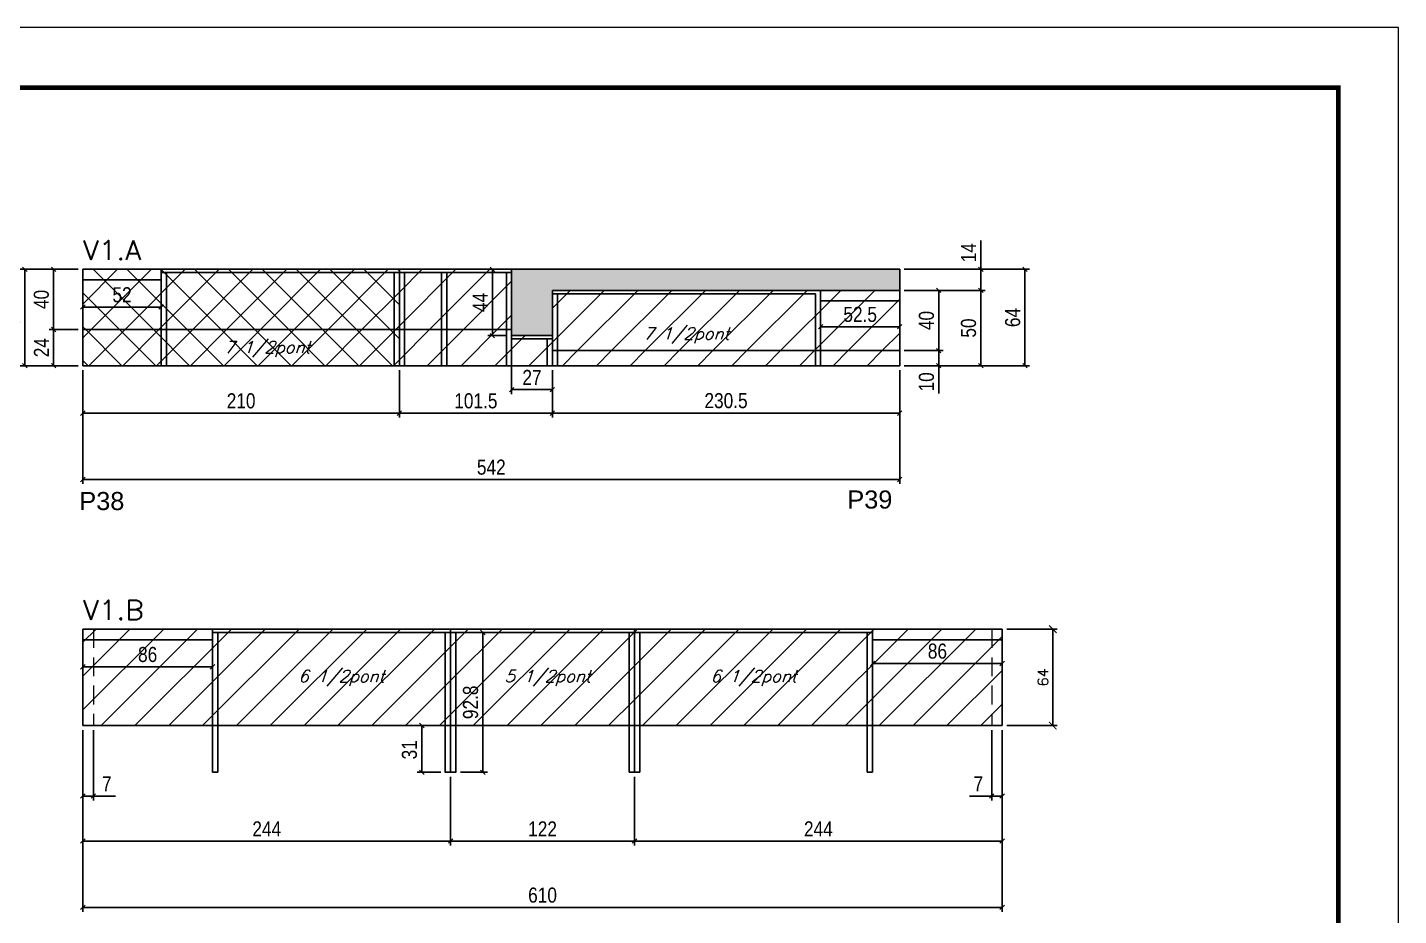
# Model space of a CAD drawing. Extents: x -10448 to -1189, y -11772 to 17235.
# Drawn here: x -8275 to -7365, y 15106 to 15696 of the extents above; entities that cross this region are included whole.
import ezdxf

# ---------------------------------------------------------------- set-up
doc = ezdxf.new("R2010")
doc.units = 0
doc.linetypes.add('DASHED', pattern=[0.75, 0.5, -0.25])
doc.linetypes.add('HIDDEN', pattern=[0.375, 0.25, -0.125])
for name, color, linetype in [('5', 5, 'Continuous'), ('COTA', 241, 'Continuous'), ('Painéis', 200, 'Continuous'), ('Reaproveitamento', 251, 'Continuous'), ('SARR_2.2x7', 40, 'Continuous'), ('SARR_3.5x7', 81, 'Continuous'), ('texto', 7, 'Continuous')]:
    doc.layers.add(name, color=color, linetype=linetype)
for name, color, linetype, lineweight in [('Folhas', 255, 'Continuous', 9), ('Hachura', 251, 'Continuous', 9), ('Sarr 2.2x7', 40, 'Continuous', 9), ('SARRAFO DE PRESSAO', 251, 'DASHED', 9), ('Texto Seção', 7, 'Continuous', 15)]:
    doc.layers.add(name, color=color, linetype=linetype, lineweight=lineweight)
doc.styles.add('COTA TECNICA', font='techl___.ttf', dxfattribs={"height": 10})
doc.styles.add('REGUA-120', font='ROMANS.shx', dxfattribs={"height": 15})
doc.styles.add('Romans', font='romans.shx')
doc.styles.get("Standard").update_dxf_attribs({"font": 'arial.ttf'})
doc.dimstyles.new('Cota Paínel', dxfattribs={"dimtxt": 7, "dimasz": 5, "dimexe": 3, "dimexo": 3, "dimgap": 3, "dimtad": 1, "dimdec": 1, "dimzin": 12, "dimdsep": 46, "dimtxsty": 'Romans', "dimblk": 'ARCHTICK', "dimcen": 0, "dimclrd": 4, "dimclre": 4, "dimclrt": 1, "dimadec": 1, "dimazin": 3, "dimtfac": 1, "dimtdec": 1, "dimtmove": 0, "dimatfit": 3, "dimldrblk": 'OBLIQUE', "dimfxl": 1, "dimtolj": 1, "dimtzin": 12, "dimarcsym": 0})
doc.dimstyles.new('PAINEL', dxfattribs={"dimtxt": 10, "dimasz": 3, "dimexe": 3, "dimexo": 3, "dimgap": 3, "dimtad": 1, "dimdec": 1, "dimzin": 12, "dimdsep": 46, "dimtxsty": 'COTA TECNICA', "dimblk1": 'OBLIQUE', "dimblk2": 'OBLIQUE', "dimsah": 1, "dimcen": 0.9, "dimclrd": 4, "dimclre": 4, "dimclrt": 240, "dimadec": 1, "dimazin": 3, "dimtfac": 1, "dimtdec": 1, "dimtmove": 0, "dimatfit": 3, "dimfxl": 1, "dimtolj": 1, "dimtzin": 12, "dimarcsym": 0})
pattern_1 = [(45, (-139469.283, -18395.978), (-11.2253202, 11.2253202), []), (135, (-139469.283, -18395.978), (-11.2253202, -11.2253202), [])]
pattern_2 = [(45, (-139469.283, -18395.978), (-11.2253202, 11.2253202), [])]

# ---------------------------------------------------------------- blocks, each defined once
blk = doc.blocks.new('9999999999')
at = {"layer": 'Folhas'}
blk.add_lwpolyline([(98138.98, 34190.21), (99623.98, 34190.21), (99623.98, 35240.21), (98138.98, 35240.21)], close=True, dxfattribs=at)
at = {"layer": 'Folhas', "color": 30, "const_width": 3}
blk.add_lwpolyline([(98213.98, 34230.21), (99583.98, 34230.21), (99583.98, 35200.21), (98213.98, 35200.21)], close=True, dxfattribs=at)
blk = doc.blocks.new('_Oblique')
at = {"color": 0, "linetype": 'ByBlock', "lineweight": -2}
blk.add_line((-0.5, -0.5), (0.5, 0.5), dxfattribs=at)
blk = doc.blocks.new('*D2149')
at = {"layer": 'COTA', "color": 4, "linetype": 'ByBlock', "lineweight": -2, "transparency": 16777216}
for p, q in [((-8237.76, 15468.09), (-8237.76, 15436.63)), ((-8027.76, 15468.09), (-8027.76, 15436.63)), ((-8237.76, 15439.63), (-8027.76, 15439.63))]:
    blk.add_line(p, q, dxfattribs=at)
at = {"layer": 'Defpoints', "color": 0, "linetype": 'ByBlock', "transparency": 16777216}
for p in [(-8237.76, 15471.09), (-8027.76, 15471.09), (-8027.76, 15439.63)]:
    blk.add_point(p, dxfattribs=at)
at = {"layer": 'COTA', "color": 4, "linetype": 'ByBlock', "lineweight": -2, "transparency": 16777216, "xscale": 3, "yscale": 3, "zscale": 3, "rotation": 180}
blk.add_blockref('_Oblique', (-8237.76, 15439.63), dxfattribs=at)
at = {"layer": 'COTA', "color": 4, "linetype": 'ByBlock', "lineweight": -2, "transparency": 16777216, "xscale": 3, "yscale": 3, "zscale": 3}
blk.add_blockref('_Oblique', (-8027.76, 15439.63), dxfattribs=at)
at = {"layer": 'COTA', "color": 240, "linetype": 'ByBlock', "transparency": 16777216, "insert": (-8132.76, 15447.73), "char_height": 10, "attachment_point": 5, "style": 'COTA TECNICA'}
blk.add_mtext('\\A1;210', dxfattribs=at)
blk = doc.blocks.new('*D2150')
at = {"layer": 'COTA', "color": 4, "linetype": 'ByBlock', "lineweight": -2, "transparency": 16777216}
for p, q in [((-8027.76, 15468.09), (-8027.76, 15436.63)), ((-7926.26, 15468.09), (-7926.26, 15436.63)), ((-8027.76, 15439.63), (-7926.26, 15439.63))]:
    blk.add_line(p, q, dxfattribs=at)
at = {"layer": 'Defpoints', "color": 0, "linetype": 'ByBlock', "transparency": 16777216}
for p in [(-8027.76, 15471.09), (-7926.26, 15471.09), (-7926.26, 15439.63)]:
    blk.add_point(p, dxfattribs=at)
at = {"layer": 'COTA', "color": 4, "linetype": 'ByBlock', "lineweight": -2, "transparency": 16777216, "xscale": 3, "yscale": 3, "zscale": 3, "rotation": 180}
blk.add_blockref('_Oblique', (-8027.76, 15439.63), dxfattribs=at)
at = {"layer": 'COTA', "color": 4, "linetype": 'ByBlock', "lineweight": -2, "transparency": 16777216, "xscale": 3, "yscale": 3, "zscale": 3}
blk.add_blockref('_Oblique', (-7926.26, 15439.63), dxfattribs=at)
at = {"layer": 'COTA', "color": 240, "linetype": 'ByBlock', "transparency": 16777216, "insert": (-7977.01, 15447.74), "char_height": 10, "attachment_point": 5, "style": 'COTA TECNICA'}
blk.add_mtext('\\A1;101.5', dxfattribs=at)
blk = doc.blocks.new('*D1092')
at = {"layer": 'COTA', "color": 4, "linetype": 'ByBlock', "lineweight": -2, "transparency": 16777216}
for p, q in [((-8237.76, 15468.09), (-8237.76, 15392.6)), ((-7695.76, 15468.09), (-7695.76, 15392.6)), ((-8237.76, 15395.6), (-7695.76, 15395.6))]:
    blk.add_line(p, q, dxfattribs=at)
at = {"layer": 'Defpoints', "color": 0, "linetype": 'ByBlock', "transparency": 16777216}
for p in [(-8237.76, 15471.09), (-7695.76, 15471.09), (-7695.76, 15395.6)]:
    blk.add_point(p, dxfattribs=at)
at = {"layer": 'COTA', "color": 4, "linetype": 'ByBlock', "lineweight": -2, "transparency": 16777216, "xscale": 3, "yscale": 3, "zscale": 3, "rotation": 180}
blk.add_blockref('_Oblique', (-8237.76, 15395.6), dxfattribs=at)
at = {"layer": 'COTA', "color": 4, "linetype": 'ByBlock', "lineweight": -2, "transparency": 16777216, "xscale": 3, "yscale": 3, "zscale": 3}
blk.add_blockref('_Oblique', (-7695.76, 15395.6), dxfattribs=at)
at = {"layer": 'COTA', "color": 240, "linetype": 'ByBlock', "transparency": 16777216, "insert": (-7966.76, 15403.71), "char_height": 10, "attachment_point": 5, "style": 'COTA TECNICA'}
blk.add_mtext('\\A1;542', dxfattribs=at)
blk = doc.blocks.new('*D1093')
at = {"layer": 'COTA', "color": 4, "linetype": 'ByBlock', "lineweight": -2, "transparency": 16777216}
for p, q in [((-7926.26, 15468.09), (-7926.26, 15436.63)), ((-7695.76, 15468.09), (-7695.76, 15436.63)), ((-7926.26, 15439.63), (-7695.76, 15439.63))]:
    blk.add_line(p, q, dxfattribs=at)
at = {"layer": 'Defpoints', "color": 0, "linetype": 'ByBlock', "transparency": 16777216}
for p in [(-7926.26, 15471.09), (-7695.76, 15471.09), (-7695.76, 15439.63)]:
    blk.add_point(p, dxfattribs=at)
at = {"layer": 'COTA', "color": 4, "linetype": 'ByBlock', "lineweight": -2, "transparency": 16777216, "xscale": 3, "yscale": 3, "zscale": 3, "rotation": 180}
blk.add_blockref('_Oblique', (-7926.26, 15439.63), dxfattribs=at)
at = {"layer": 'COTA', "color": 4, "linetype": 'ByBlock', "lineweight": -2, "transparency": 16777216, "xscale": 3, "yscale": 3, "zscale": 3}
blk.add_blockref('_Oblique', (-7695.76, 15439.63), dxfattribs=at)
at = {"layer": 'COTA', "color": 240, "linetype": 'ByBlock', "transparency": 16777216, "insert": (-7811.01, 15447.85), "char_height": 10, "attachment_point": 5, "style": 'COTA TECNICA'}
blk.add_mtext('\\A1;230.5', dxfattribs=at)
blk = doc.blocks.new('*D2151')
at = {"layer": 'COTA', "color": 4, "linetype": 'ByBlock', "lineweight": -2, "transparency": 16777216}
for p, q in [((-7692.76, 15521.09), (-7638.98, 15521.09)), ((-7641.98, 15521.09), (-7641.98, 15471.09)), ((-7692.76, 15471.09), (-7638.98, 15471.09))]:
    blk.add_line(p, q, dxfattribs=at)
at = {"layer": 'Defpoints', "color": 0, "linetype": 'ByBlock', "transparency": 16777216}
for p in [(-7695.76, 15521.09), (-7695.76, 15471.09), (-7641.98, 15471.09)]:
    blk.add_point(p, dxfattribs=at)
at = {"layer": 'COTA', "color": 4, "linetype": 'ByBlock', "lineweight": -2, "transparency": 16777216, "xscale": 3, "yscale": 3, "zscale": 3}
for p, rotation in [((-7641.98, 15521.09), 90), ((-7641.98, 15471.09), 270)]:
    blk.add_blockref('_Oblique', p, dxfattribs=dict(at, rotation=rotation))
at = {"layer": 'COTA', "color": 240, "linetype": 'ByBlock', "transparency": 16777216, "insert": (-7650.09, 15496.09), "char_height": 10, "attachment_point": 5, "rotation": 90, "style": 'COTA TECNICA'}
blk.add_mtext('\\A1;50', dxfattribs=at)
blk = doc.blocks.new('*D2152')
at = {"layer": 'COTA', "color": 4, "linetype": 'ByBlock', "lineweight": -2, "transparency": 16777216}
for p, q in [((-7641.98, 15535.09), (-7641.98, 15554.21)), ((-7692.76, 15535.09), (-7638.98, 15535.09)), ((-7641.98, 15521.09), (-7641.98, 15535.09)), ((-7692.76, 15521.09), (-7638.98, 15521.09))]:
    blk.add_line(p, q, dxfattribs=at)
at = {"layer": 'Defpoints', "color": 0, "linetype": 'ByBlock', "transparency": 16777216}
for p in [(-7695.76, 15535.09), (-7641.98, 15535.09), (-7695.76, 15521.09)]:
    blk.add_point(p, dxfattribs=at)
at = {"layer": 'COTA', "color": 4, "linetype": 'ByBlock', "lineweight": -2, "transparency": 16777216, "xscale": 3, "yscale": 3, "zscale": 3}
for p, rotation in [((-7641.98, 15535.09), 90), ((-7641.98, 15521.09), 270)]:
    blk.add_blockref('_Oblique', p, dxfattribs=dict(at, rotation=rotation))
at = {"layer": 'COTA', "color": 240, "linetype": 'ByBlock', "transparency": 16777216, "insert": (-7650.05, 15546.15), "char_height": 10, "attachment_point": 5, "rotation": 90, "style": 'COTA TECNICA'}
blk.add_mtext('\\A1;14', dxfattribs=at)
blk = doc.blocks.new('*D1094')
at = {"layer": 'COTA', "color": 4, "linetype": 'ByBlock', "lineweight": -2, "transparency": 16777216}
for p, q in [((-7692.76, 15535.09), (-7609.66, 15535.09)), ((-7612.66, 15535.09), (-7612.66, 15471.09)), ((-7692.76, 15471.09), (-7609.66, 15471.09))]:
    blk.add_line(p, q, dxfattribs=at)
at = {"layer": 'Defpoints', "color": 0, "linetype": 'ByBlock', "transparency": 16777216}
for p in [(-7695.76, 15535.09), (-7695.76, 15471.09), (-7612.66, 15471.09)]:
    blk.add_point(p, dxfattribs=at)
at = {"layer": 'COTA', "color": 4, "linetype": 'ByBlock', "lineweight": -2, "transparency": 16777216, "xscale": 3, "yscale": 3, "zscale": 3}
for p, rotation in [((-7612.66, 15535.09), 90), ((-7612.66, 15471.09), 270)]:
    blk.add_blockref('_Oblique', p, dxfattribs=dict(at, rotation=rotation))
at = {"layer": 'COTA', "color": 240, "linetype": 'ByBlock', "transparency": 16777216, "insert": (-7620.77, 15503.09), "char_height": 10, "attachment_point": 5, "rotation": 90, "style": 'COTA TECNICA'}
blk.add_mtext('\\A1;64', dxfattribs=at)
blk = doc.blocks.new('*D2153')
at = {"layer": 'COTA', "color": 4, "linetype": 'ByBlock', "lineweight": -2, "transparency": 16777216}
for p, q in [((-8240.76, 15535.09), (-8279.3, 15535.09)), ((-8276.3, 15471.09), (-8276.3, 15535.09)), ((-8240.76, 15471.09), (-8279.3, 15471.09))]:
    blk.add_line(p, q, dxfattribs=at)
at = {"layer": 'Defpoints', "color": 0, "linetype": 'ByBlock', "transparency": 16777216}
for p in [(-8276.3, 15535.09), (-8237.76, 15535.09), (-8237.76, 15471.09)]:
    blk.add_point(p, dxfattribs=at)
at = {"layer": 'COTA', "color": 4, "linetype": 'ByBlock', "lineweight": -2, "transparency": 16777216, "xscale": 3, "yscale": 3, "zscale": 3}
for p, rotation in [((-8276.3, 15535.09), 90), ((-8276.3, 15471.09), 270)]:
    blk.add_blockref('_Oblique', p, dxfattribs=dict(at, rotation=rotation))
at = {"layer": 'COTA', "color": 240, "linetype": 'ByBlock', "transparency": 16777216, "insert": (-8284.4, 15503.09), "char_height": 10, "attachment_point": 5, "rotation": 90, "style": 'COTA TECNICA'}
blk.add_mtext('\\A1;64', dxfattribs=at)
blk = doc.blocks.new('*D2154')
at = {"layer": 'COTA', "color": 4, "linetype": 'ByBlock', "lineweight": -2, "transparency": 16777216}
for p, q in [((-7956.26, 15535.09), (-7969.05, 15535.09)), ((-7966.05, 15535.09), (-7966.05, 15491.09)), ((-7956.26, 15491.09), (-7969.05, 15491.09))]:
    blk.add_line(p, q, dxfattribs=at)
at = {"layer": 'Defpoints', "color": 0, "linetype": 'ByBlock', "transparency": 16777216}
for p in [(-7953.26, 15535.09), (-7966.05, 15491.09), (-7953.26, 15491.09)]:
    blk.add_point(p, dxfattribs=at)
at = {"layer": 'COTA', "color": 4, "linetype": 'ByBlock', "lineweight": -2, "transparency": 16777216, "xscale": 3, "yscale": 3, "zscale": 3}
for p, rotation in [((-7966.05, 15535.09), 90), ((-7966.05, 15491.09), 270)]:
    blk.add_blockref('_Oblique', p, dxfattribs=dict(at, rotation=rotation))
at = {"layer": 'COTA', "color": 240, "linetype": 'ByBlock', "transparency": 16777216, "insert": (-7974.12, 15513.09), "char_height": 10, "attachment_point": 5, "rotation": 90, "style": 'COTA TECNICA'}
blk.add_mtext('\\A1;44', dxfattribs=at)
blk = doc.blocks.new('*D2155')
at = {"layer": 'COTA', "color": 4, "linetype": 'ByBlock', "lineweight": -2, "transparency": 16777216}
for p, q in [((-7953.26, 15488.09), (-7953.26, 15452.24)), ((-7926.26, 15468.09), (-7926.26, 15452.24)), ((-7953.26, 15455.24), (-7926.26, 15455.24))]:
    blk.add_line(p, q, dxfattribs=at)
at = {"layer": 'Defpoints', "color": 0, "linetype": 'ByBlock', "transparency": 16777216}
for p in [(-7953.26, 15491.09), (-7926.26, 15471.09), (-7926.26, 15455.24)]:
    blk.add_point(p, dxfattribs=at)
at = {"layer": 'COTA', "color": 4, "linetype": 'ByBlock', "lineweight": -2, "transparency": 16777216, "xscale": 3, "yscale": 3, "zscale": 3, "rotation": 180}
blk.add_blockref('_Oblique', (-7953.26, 15455.24), dxfattribs=at)
at = {"layer": 'COTA', "color": 4, "linetype": 'ByBlock', "lineweight": -2, "transparency": 16777216, "xscale": 3, "yscale": 3, "zscale": 3}
blk.add_blockref('_Oblique', (-7926.26, 15455.24), dxfattribs=at)
at = {"layer": 'COTA', "color": 240, "linetype": 'ByBlock', "transparency": 16777216, "insert": (-7939.76, 15463.31), "char_height": 10, "attachment_point": 5, "style": 'COTA TECNICA'}
blk.add_mtext('\\A1;27', dxfattribs=at)
blk = doc.blocks.new('*D2156')
at = {"layer": 'COTA', "color": 4, "linetype": 'ByBlock', "lineweight": -2, "transparency": 16777216}
for p, q in [((-7748.26, 15511.09), (-7748.26, 15494)), ((-7695.76, 15511.09), (-7695.76, 15494)), ((-7695.76, 15497), (-7748.26, 15497))]:
    blk.add_line(p, q, dxfattribs=at)
at = {"layer": 'Defpoints', "color": 0, "linetype": 'ByBlock', "transparency": 16777216}
for p in [(-7748.26, 15514.09), (-7695.76, 15514.09), (-7748.26, 15497)]:
    blk.add_point(p, dxfattribs=at)
at = {"layer": 'COTA', "color": 4, "linetype": 'ByBlock', "lineweight": -2, "transparency": 16777216, "xscale": 3, "yscale": 3, "zscale": 3, "rotation": 180}
blk.add_blockref('_Oblique', (-7748.26, 15497), dxfattribs=at)
at = {"layer": 'COTA', "color": 4, "linetype": 'ByBlock', "lineweight": -2, "transparency": 16777216, "xscale": 3, "yscale": 3, "zscale": 3}
blk.add_blockref('_Oblique', (-7695.76, 15497), dxfattribs=at)
at = {"layer": 'COTA', "color": 240, "linetype": 'ByBlock', "transparency": 16777216, "insert": (-7722.01, 15505.1), "char_height": 10, "attachment_point": 5, "style": 'COTA TECNICA'}
blk.add_mtext('\\A1;52.5', dxfattribs=at)
blk = doc.blocks.new('_ArchTick')
at = {"color": 0, "linetype": 'ByBlock', "const_width": 0.15}
blk.add_lwpolyline([(-0.5, -0.5), (0.5, 0.5)], dxfattribs=at)
blk = doc.blocks.new('*D1095')
at = {"layer": 'COTA', "color": 4, "lineweight": -2, "transparency": 16777216}
for p, q in [((-7624.76, 15296.24), (-7591.24, 15296.24)), ((-7594.24, 15296.24), (-7594.24, 15232.24)), ((-7624.76, 15232.24), (-7591.24, 15232.24))]:
    blk.add_line(p, q, dxfattribs=at)
at = {"layer": 'Defpoints', "color": 0, "transparency": 16777216}
for p in [(-7627.76, 15296.24), (-7627.76, 15232.24), (-7594.24, 15232.24)]:
    blk.add_point(p, dxfattribs=at)
at = {"layer": 'COTA', "color": 4, "lineweight": -2, "transparency": 16777216, "xscale": 5, "yscale": 5, "zscale": 5}
for p, rotation in [((-7594.24, 15296.24), 90), ((-7594.24, 15232.24), 270)]:
    blk.add_blockref('_ArchTick', p, dxfattribs=dict(at, rotation=rotation))
at = {"layer": 'COTA', "color": 1, "transparency": 16777216, "insert": (-7600.74, 15264.24), "char_height": 7, "attachment_point": 5, "rotation": 90, "style": 'Romans'}
blk.add_mtext('\\A1;64', dxfattribs=at)
blk = doc.blocks.new('*D2157')
at = {"layer": 'COTA', "color": 4, "linetype": 'ByBlock', "lineweight": -2, "transparency": 16777216}
for p, q in [((-7627.76, 15229.24), (-7627.76, 15152.58)), ((-7871.76, 15198.24), (-7871.76, 15152.58)), ((-7627.76, 15155.58), (-7871.76, 15155.58))]:
    blk.add_line(p, q, dxfattribs=at)
at = {"layer": 'Defpoints', "color": 0, "linetype": 'ByBlock', "transparency": 16777216}
for p in [(-7627.76, 15232.24), (-7871.76, 15201.24), (-7871.76, 15155.58)]:
    blk.add_point(p, dxfattribs=at)
at = {"layer": 'COTA', "color": 4, "linetype": 'ByBlock', "lineweight": -2, "transparency": 16777216, "xscale": 3, "yscale": 3, "zscale": 3, "rotation": 180}
blk.add_blockref('_Oblique', (-7871.76, 15155.58), dxfattribs=at)
at = {"layer": 'COTA', "color": 4, "linetype": 'ByBlock', "lineweight": -2, "transparency": 16777216, "xscale": 3, "yscale": 3, "zscale": 3}
blk.add_blockref('_Oblique', (-7627.76, 15155.58), dxfattribs=at)
at = {"layer": 'COTA', "color": 240, "linetype": 'ByBlock', "transparency": 16777216, "insert": (-7749.76, 15163.65), "char_height": 10, "attachment_point": 5, "style": 'COTA TECNICA'}
blk.add_mtext('\\A1;244', dxfattribs=at)
blk = doc.blocks.new('*D1096')
at = {"layer": 'COTA', "color": 4, "linetype": 'ByBlock', "lineweight": -2, "transparency": 16777216}
for p, q in [((-7993.76, 15198.24), (-7993.76, 15152.58)), ((-7871.76, 15198.24), (-7871.76, 15152.58)), ((-7871.76, 15155.58), (-7993.76, 15155.58))]:
    blk.add_line(p, q, dxfattribs=at)
at = {"layer": 'Defpoints', "color": 0, "linetype": 'ByBlock', "transparency": 16777216}
for p in [(-7993.76, 15201.24), (-7871.76, 15201.24), (-7993.76, 15155.58)]:
    blk.add_point(p, dxfattribs=at)
at = {"layer": 'COTA', "color": 4, "linetype": 'ByBlock', "lineweight": -2, "transparency": 16777216, "xscale": 3, "yscale": 3, "zscale": 3, "rotation": 180}
blk.add_blockref('_Oblique', (-7993.76, 15155.58), dxfattribs=at)
at = {"layer": 'COTA', "color": 4, "linetype": 'ByBlock', "lineweight": -2, "transparency": 16777216, "xscale": 3, "yscale": 3, "zscale": 3}
blk.add_blockref('_Oblique', (-7871.76, 15155.58), dxfattribs=at)
at = {"layer": 'COTA', "color": 240, "linetype": 'ByBlock', "transparency": 16777216, "insert": (-7932.76, 15163.64), "char_height": 10, "attachment_point": 5, "style": 'COTA TECNICA'}
blk.add_mtext('\\A1;122', dxfattribs=at)
blk = doc.blocks.new('*D1097')
at = {"layer": 'COTA', "color": 4, "linetype": 'ByBlock', "lineweight": -2, "transparency": 16777216}
for p, q in [((-8237.76, 15198.24), (-8237.76, 15152.58)), ((-7993.76, 15198.24), (-7993.76, 15152.58)), ((-7993.76, 15155.58), (-8237.76, 15155.58))]:
    blk.add_line(p, q, dxfattribs=at)
at = {"layer": 'Defpoints', "color": 0, "linetype": 'ByBlock', "transparency": 16777216}
for p in [(-8237.76, 15201.24), (-7993.76, 15201.24), (-8237.76, 15155.58)]:
    blk.add_point(p, dxfattribs=at)
at = {"layer": 'COTA', "color": 4, "linetype": 'ByBlock', "lineweight": -2, "transparency": 16777216, "xscale": 3, "yscale": 3, "zscale": 3, "rotation": 180}
blk.add_blockref('_Oblique', (-8237.76, 15155.58), dxfattribs=at)
at = {"layer": 'COTA', "color": 4, "linetype": 'ByBlock', "lineweight": -2, "transparency": 16777216, "xscale": 3, "yscale": 3, "zscale": 3}
blk.add_blockref('_Oblique', (-7993.76, 15155.58), dxfattribs=at)
at = {"layer": 'COTA', "color": 240, "linetype": 'ByBlock', "transparency": 16777216, "insert": (-8115.76, 15163.65), "char_height": 10, "attachment_point": 5, "style": 'COTA TECNICA'}
blk.add_mtext('\\A1;244', dxfattribs=at)
blk = doc.blocks.new('*D1098')
at = {"layer": 'COTA', "color": 4, "linetype": 'ByBlock', "lineweight": -2, "transparency": 16777216}
for p, q in [((-7627.76, 15229.24), (-7627.76, 15108.55)), ((-8237.76, 15198.24), (-8237.76, 15108.55)), ((-7627.76, 15111.55), (-8237.76, 15111.55))]:
    blk.add_line(p, q, dxfattribs=at)
at = {"layer": 'Defpoints', "color": 0, "linetype": 'ByBlock', "transparency": 16777216}
for p in [(-7627.76, 15232.24), (-8237.76, 15201.24), (-8237.76, 15111.55)]:
    blk.add_point(p, dxfattribs=at)
at = {"layer": 'COTA', "color": 4, "linetype": 'ByBlock', "lineweight": -2, "transparency": 16777216, "xscale": 3, "yscale": 3, "zscale": 3, "rotation": 180}
blk.add_blockref('_Oblique', (-8237.76, 15111.55), dxfattribs=at)
at = {"layer": 'COTA', "color": 4, "linetype": 'ByBlock', "lineweight": -2, "transparency": 16777216, "xscale": 3, "yscale": 3, "zscale": 3}
blk.add_blockref('_Oblique', (-7627.76, 15111.55), dxfattribs=at)
at = {"layer": 'COTA', "color": 240, "linetype": 'ByBlock', "transparency": 16777216, "insert": (-7932.76, 15119.65), "char_height": 10, "attachment_point": 5, "style": 'COTA TECNICA'}
blk.add_mtext('\\A1;610', dxfattribs=at)
blk = doc.blocks.new('*D2158')
at = {"layer": 'COTA', "color": 4, "linetype": 'ByBlock', "lineweight": -2, "transparency": 16777216}
for p, q in [((-8237.76, 15525.09), (-8237.76, 15507.05)), ((-8185.76, 15525.09), (-8185.76, 15507.05)), ((-8185.76, 15510.05), (-8237.76, 15510.05))]:
    blk.add_line(p, q, dxfattribs=at)
at = {"layer": 'Defpoints', "color": 0, "linetype": 'ByBlock', "transparency": 16777216}
for p in [(-8237.76, 15528.09), (-8185.76, 15528.09), (-8237.76, 15510.05)]:
    blk.add_point(p, dxfattribs=at)
at = {"layer": 'COTA', "color": 4, "linetype": 'ByBlock', "lineweight": -2, "transparency": 16777216, "xscale": 3, "yscale": 3, "zscale": 3, "rotation": 180}
blk.add_blockref('_Oblique', (-8237.76, 15510.05), dxfattribs=at)
at = {"layer": 'COTA', "color": 4, "linetype": 'ByBlock', "lineweight": -2, "transparency": 16777216, "xscale": 3, "yscale": 3, "zscale": 3}
blk.add_blockref('_Oblique', (-8185.76, 15510.05), dxfattribs=at)
at = {"layer": 'COTA', "color": 240, "linetype": 'ByBlock', "transparency": 16777216, "insert": (-8211.76, 15518.16), "char_height": 10, "attachment_point": 5, "style": 'COTA TECNICA'}
blk.add_mtext('\\A1;52', dxfattribs=at)
blk = doc.blocks.new('*D2159')
at = {"layer": 'COTA', "color": 4, "linetype": 'ByBlock', "lineweight": -2, "transparency": 16777216}
for p, q in [((-8237.76, 15229.24), (-8237.76, 15182.46)), ((-8230.76, 15229.24), (-8230.76, 15182.46)), ((-8237.76, 15185.46), (-8230.76, 15185.46)), ((-8230.76, 15185.46), (-8216.03, 15185.46))]:
    blk.add_line(p, q, dxfattribs=at)
at = {"layer": 'Defpoints', "color": 0, "linetype": 'ByBlock', "transparency": 16777216}
for p in [(-8237.76, 15232.24), (-8230.76, 15232.24), (-8230.76, 15185.46)]:
    blk.add_point(p, dxfattribs=at)
at = {"layer": 'COTA', "color": 4, "linetype": 'ByBlock', "lineweight": -2, "transparency": 16777216, "xscale": 3, "yscale": 3, "zscale": 3, "rotation": 180}
blk.add_blockref('_Oblique', (-8237.76, 15185.46), dxfattribs=at)
at = {"layer": 'COTA', "color": 4, "linetype": 'ByBlock', "lineweight": -2, "transparency": 16777216, "xscale": 3, "yscale": 3, "zscale": 3}
blk.add_blockref('_Oblique', (-8230.76, 15185.46), dxfattribs=at)
at = {"layer": 'COTA', "color": 240, "linetype": 'ByBlock', "transparency": 16777216, "insert": (-8221.89, 15193.54), "char_height": 10, "attachment_point": 5, "style": 'COTA TECNICA'}
blk.add_mtext('\\A1;7', dxfattribs=at)
blk = doc.blocks.new('*D2160')
at = {"layer": 'COTA', "color": 4, "linetype": 'ByBlock', "lineweight": -2, "transparency": 16777216}
for p, q in [((-8240.76, 15535.09), (-8260.16, 15535.09)), ((-8257.16, 15535.09), (-8257.16, 15495.09)), ((-8240.76, 15495.09), (-8260.16, 15495.09))]:
    blk.add_line(p, q, dxfattribs=at)
at = {"layer": 'Defpoints', "color": 0, "linetype": 'ByBlock', "transparency": 16777216}
for p in [(-8237.76, 15535.09), (-8257.16, 15495.09), (-8237.76, 15495.09)]:
    blk.add_point(p, dxfattribs=at)
at = {"layer": 'COTA', "color": 4, "linetype": 'ByBlock', "lineweight": -2, "transparency": 16777216, "xscale": 3, "yscale": 3, "zscale": 3}
for p, rotation in [((-8257.16, 15535.09), 90), ((-8257.16, 15495.09), 270)]:
    blk.add_blockref('_Oblique', p, dxfattribs=dict(at, rotation=rotation))
at = {"layer": 'COTA', "color": 240, "linetype": 'ByBlock', "transparency": 16777216, "insert": (-8265.26, 15515.09), "char_height": 10, "attachment_point": 5, "rotation": 90, "style": 'COTA TECNICA'}
blk.add_mtext('\\A1;40', dxfattribs=at)
blk = doc.blocks.new('*D1099')
at = {"layer": 'COTA', "color": 4, "linetype": 'ByBlock', "lineweight": -2, "transparency": 16777216}
for p, q in [((-8240.76, 15495.09), (-8260.16, 15495.09)), ((-8257.16, 15495.09), (-8257.16, 15471.09)), ((-8240.76, 15471.09), (-8260.16, 15471.09))]:
    blk.add_line(p, q, dxfattribs=at)
at = {"layer": 'Defpoints', "color": 0, "linetype": 'ByBlock', "transparency": 16777216}
for p in [(-8237.76, 15495.09), (-8257.16, 15471.09), (-8237.76, 15471.09)]:
    blk.add_point(p, dxfattribs=at)
at = {"layer": 'COTA', "color": 4, "linetype": 'ByBlock', "lineweight": -2, "transparency": 16777216, "xscale": 3, "yscale": 3, "zscale": 3}
for p, rotation in [((-8257.16, 15495.09), 90), ((-8257.16, 15471.09), 270)]:
    blk.add_blockref('_Oblique', p, dxfattribs=dict(at, rotation=rotation))
at = {"layer": 'COTA', "color": 240, "linetype": 'ByBlock', "transparency": 16777216, "insert": (-8265.23, 15483.09), "char_height": 10, "attachment_point": 5, "rotation": 90, "style": 'COTA TECNICA'}
blk.add_mtext('\\A1;24', dxfattribs=at)
blk = doc.blocks.new('*D2161')
at = {"layer": 'COTA', "color": 4, "linetype": 'ByBlock', "lineweight": -2, "transparency": 16777216}
for p, q in [((-8000.26, 15232.24), (-8015.84, 15232.24)), ((-8012.84, 15232.24), (-8012.84, 15201.24)), ((-8000.26, 15201.24), (-8015.84, 15201.24))]:
    blk.add_line(p, q, dxfattribs=at)
at = {"layer": 'Defpoints', "color": 0, "linetype": 'ByBlock', "transparency": 16777216}
for p in [(-7997.26, 15232.24), (-8012.84, 15201.24), (-7997.26, 15201.24)]:
    blk.add_point(p, dxfattribs=at)
at = {"layer": 'COTA', "color": 4, "linetype": 'ByBlock', "lineweight": -2, "transparency": 16777216, "xscale": 3, "yscale": 3, "zscale": 3}
for p, rotation in [((-8012.84, 15232.24), 90), ((-8012.84, 15201.24), 270)]:
    blk.add_blockref('_Oblique', p, dxfattribs=dict(at, rotation=rotation))
at = {"layer": 'COTA', "color": 240, "linetype": 'ByBlock', "transparency": 16777216, "insert": (-8021.05, 15216.14), "char_height": 10, "attachment_point": 5, "rotation": 90, "style": 'COTA TECNICA'}
blk.add_mtext('\\A1;31', dxfattribs=at)
blk = doc.blocks.new('*D2162')
at = {"layer": 'COTA', "color": 4, "linetype": 'ByBlock', "lineweight": -2, "transparency": 16777216}
for p, q in [((-7987.26, 15294.04), (-7969.36, 15294.04)), ((-7972.36, 15294.04), (-7972.36, 15201.24)), ((-7987.26, 15201.24), (-7969.36, 15201.24))]:
    blk.add_line(p, q, dxfattribs=at)
at = {"layer": 'Defpoints', "color": 0, "linetype": 'ByBlock', "transparency": 16777216}
for p in [(-7990.26, 15294.04), (-7990.26, 15201.24), (-7972.36, 15201.24)]:
    blk.add_point(p, dxfattribs=at)
at = {"layer": 'COTA', "color": 4, "linetype": 'ByBlock', "lineweight": -2, "transparency": 16777216, "xscale": 3, "yscale": 3, "zscale": 3}
for p, rotation in [((-7972.36, 15294.04), 90), ((-7972.36, 15201.24), 270)]:
    blk.add_blockref('_Oblique', p, dxfattribs=dict(at, rotation=rotation))
at = {"layer": 'COTA', "color": 240, "linetype": 'ByBlock', "transparency": 16777216, "insert": (-7980.47, 15247.64), "char_height": 10, "attachment_point": 5, "rotation": 90, "style": 'COTA TECNICA'}
blk.add_mtext('\\A1;92.8', dxfattribs=at)
blk = doc.blocks.new('*D2165')
at = {"layer": 'COTA', "color": 4, "linetype": 'ByBlock', "lineweight": -2, "transparency": 16777216}
for p, q in [((-7713.76, 15286.24), (-7713.76, 15270.48)), ((-7627.76, 15286.24), (-7627.76, 15270.48)), ((-7627.76, 15273.48), (-7713.76, 15273.48))]:
    blk.add_line(p, q, dxfattribs=at)
at = {"layer": 'Defpoints', "color": 0, "linetype": 'ByBlock', "transparency": 16777216}
for p in [(-7713.76, 15289.24), (-7627.76, 15289.24), (-7713.76, 15273.48)]:
    blk.add_point(p, dxfattribs=at)
at = {"layer": 'COTA', "color": 4, "linetype": 'ByBlock', "lineweight": -2, "transparency": 16777216, "xscale": 3, "yscale": 3, "zscale": 3, "rotation": 180}
blk.add_blockref('_Oblique', (-7713.76, 15273.48), dxfattribs=at)
at = {"layer": 'COTA', "color": 4, "linetype": 'ByBlock', "lineweight": -2, "transparency": 16777216, "xscale": 3, "yscale": 3, "zscale": 3}
blk.add_blockref('_Oblique', (-7627.76, 15273.48), dxfattribs=at)
at = {"layer": 'COTA', "color": 240, "linetype": 'ByBlock', "transparency": 16777216, "insert": (-7670.76, 15281.6), "char_height": 10, "attachment_point": 5, "style": 'COTA TECNICA'}
blk.add_mtext('\\A1;86', dxfattribs=at)
blk = doc.blocks.new('*D2166')
at = {"layer": 'COTA', "color": 4, "linetype": 'ByBlock', "lineweight": -2, "transparency": 16777216}
for p, q in [((-8237.76, 15286.24), (-8237.76, 15268.23)), ((-8151.76, 15286.24), (-8151.76, 15268.23)), ((-8151.76, 15271.23), (-8237.76, 15271.23))]:
    blk.add_line(p, q, dxfattribs=at)
at = {"layer": 'Defpoints', "color": 0, "linetype": 'ByBlock', "transparency": 16777216}
for p in [(-8237.76, 15289.24), (-8151.76, 15289.24), (-8237.76, 15271.23)]:
    blk.add_point(p, dxfattribs=at)
at = {"layer": 'COTA', "color": 4, "linetype": 'ByBlock', "lineweight": -2, "transparency": 16777216, "xscale": 3, "yscale": 3, "zscale": 3, "rotation": 180}
blk.add_blockref('_Oblique', (-8237.76, 15271.23), dxfattribs=at)
at = {"layer": 'COTA', "color": 4, "linetype": 'ByBlock', "lineweight": -2, "transparency": 16777216, "xscale": 3, "yscale": 3, "zscale": 3}
blk.add_blockref('_Oblique', (-8151.76, 15271.23), dxfattribs=at)
at = {"layer": 'COTA', "color": 240, "linetype": 'ByBlock', "transparency": 16777216, "insert": (-8194.76, 15279.35), "char_height": 10, "attachment_point": 5, "style": 'COTA TECNICA'}
blk.add_mtext('\\A1;86', dxfattribs=at)
blk = doc.blocks.new('*D1100')
at = {"layer": 'COTA', "color": 4, "linetype": 'ByBlock', "lineweight": -2, "transparency": 16777216}
for p, q in [((-7692.76, 15521.09), (-7666.92, 15521.09)), ((-7669.92, 15521.09), (-7669.92, 15481.09)), ((-7692.76, 15481.09), (-7666.92, 15481.09))]:
    blk.add_line(p, q, dxfattribs=at)
at = {"layer": 'Defpoints', "color": 0, "linetype": 'ByBlock', "transparency": 16777216}
for p in [(-7695.76, 15521.09), (-7695.76, 15481.09), (-7669.92, 15481.09)]:
    blk.add_point(p, dxfattribs=at)
at = {"layer": 'COTA', "color": 4, "linetype": 'ByBlock', "lineweight": -2, "transparency": 16777216, "xscale": 3, "yscale": 3, "zscale": 3}
for p, rotation in [((-7669.92, 15521.09), 90), ((-7669.92, 15481.09), 270)]:
    blk.add_blockref('_Oblique', p, dxfattribs=dict(at, rotation=rotation))
at = {"layer": 'COTA', "color": 240, "linetype": 'ByBlock', "transparency": 16777216, "insert": (-7678.02, 15501.09), "char_height": 10, "attachment_point": 5, "rotation": 90, "style": 'COTA TECNICA'}
blk.add_mtext('\\A1;40', dxfattribs=at)
blk = doc.blocks.new('*D1101')
at = {"layer": 'COTA', "color": 4, "linetype": 'ByBlock', "lineweight": -2, "transparency": 16777216}
for p, q in [((-7692.76, 15481.09), (-7666.92, 15481.09)), ((-7669.92, 15481.09), (-7669.92, 15471.09)), ((-7692.76, 15471.09), (-7666.92, 15471.09)), ((-7669.92, 15471.09), (-7669.92, 15452.66))]:
    blk.add_line(p, q, dxfattribs=at)
at = {"layer": 'Defpoints', "color": 0, "linetype": 'ByBlock', "transparency": 16777216}
for p in [(-7695.76, 15481.09), (-7695.76, 15471.09), (-7669.92, 15471.09)]:
    blk.add_point(p, dxfattribs=at)
at = {"layer": 'COTA', "color": 4, "linetype": 'ByBlock', "lineweight": -2, "transparency": 16777216, "xscale": 3, "yscale": 3, "zscale": 3}
for p, rotation in [((-7669.92, 15481.09), 90), ((-7669.92, 15471.09), 270)]:
    blk.add_blockref('_Oblique', p, dxfattribs=dict(at, rotation=rotation))
at = {"layer": 'COTA', "color": 240, "linetype": 'ByBlock', "transparency": 16777216, "insert": (-7678.02, 15460.38), "char_height": 10, "attachment_point": 5, "rotation": 90, "style": 'COTA TECNICA'}
blk.add_mtext('\\A1;10', dxfattribs=at)
blk = doc.blocks.new('*D2167')
at = {"layer": 'COTA', "color": 4, "linetype": 'ByBlock', "lineweight": -2, "transparency": 16777216}
for p, q in [((-7634.76, 15229.24), (-7634.76, 15182.46)), ((-7627.76, 15229.24), (-7627.76, 15182.46)), ((-7634.76, 15185.46), (-7649.49, 15185.46)), ((-7627.76, 15185.46), (-7634.76, 15185.46))]:
    blk.add_line(p, q, dxfattribs=at)
at = {"layer": 'Defpoints', "color": 0, "linetype": 'ByBlock', "transparency": 16777216}
for p in [(-7634.76, 15232.24), (-7627.76, 15232.24), (-7634.76, 15185.46)]:
    blk.add_point(p, dxfattribs=at)
at = {"layer": 'COTA', "color": 4, "linetype": 'ByBlock', "lineweight": -2, "transparency": 16777216, "xscale": 3, "yscale": 3, "zscale": 3, "rotation": 180}
blk.add_blockref('_Oblique', (-7634.76, 15185.46), dxfattribs=at)
at = {"layer": 'COTA', "color": 4, "linetype": 'ByBlock', "lineweight": -2, "transparency": 16777216, "xscale": 3, "yscale": 3, "zscale": 3}
blk.add_blockref('_Oblique', (-7627.76, 15185.46), dxfattribs=at)
at = {"layer": 'COTA', "color": 240, "linetype": 'ByBlock', "transparency": 16777216, "insert": (-7643.62, 15193.54), "char_height": 10, "attachment_point": 5, "style": 'COTA TECNICA'}
blk.add_mtext('\\A1;7', dxfattribs=at)

msp = doc.modelspace()

# ---------------------------------------------------------------- hatches: boundary and pattern name
at = {"layer": 'COTA', "linetype": 'ByBlock'}
h = msp.add_hatch(dxfattribs=at)
h.set_pattern_fill('AR-CONC', color=256, scale=0.03)
h.set_pattern_definition([(50, (-139503.2827, -18395.9775), (5.46554007, -0.47817257), [0.5715, -6.2865]), (355, (-139503.2827, -18395.9775), (-1.05730264, 5.73170536), [0.4572, -5.02921753]), (100.4514447, (-139502.827, -18396.0174), (4.40823741, 5.25353256), [0.48570026, -5.34270734]), (46.1842, (-139503.283, -18394.4535), (8.13237123, -1.26126984), [0.85725, -9.42975]), (96.6355576, (-139502.605, -18394.559), (7.122124, 7.42278374), [0.7285507, -8.01406824]), (351.184151, (-139503.283, -18394.4535), (7.122124, 7.42278374), [0.685799, -7.54379196]), (21, (-139502.5207, -18394.8345), (4.54843174, -3.06795595), [0.5715, -6.2865]), (326, (-139502.5207, -18394.8345), (1.85406085, 5.52563898), [0.4572, -5.0292]), (71.451445, (-139502.1417, -18395.09), (6.40249258, 2.45768307), [0.48570026, -5.34269813]), (37.5, (-139503.2827, -18395.9775), (0.092658098, 2.536651166), [0, -4.96824, 0, -5.1054, 0, -5.04825]), (7.5, (-139503.2827, -18395.9775), (2.004589875, 3.005417245), [0, -2.91084, 0, -4.85394, 0, -1.92405]), (327.5, (-139504.982, -18395.9775), (4.067717855, -0.17186232), [0, -1.905, 0, -5.9436, 0, -7.8867]), (317.5, (-139505.744, -18395.9775), (4.44387544, 0.76279473), [0, -2.4765, 0, -3.94716, 0, -5.6007])])
h.paths.add_polyline_path([(-7926.26, 15521.09), (-7695.76, 15521.09), (-7695.76, 15535.09), (-7953.26, 15535.09), (-7953.26, 15491.09), (-7926.26, 15491.09)])
at = {"layer": 'Hachura', "linetype": 'ByBlock'}
h = msp.add_hatch(dxfattribs=at)
h.set_pattern_fill('ANSI37', color=256, scale=5)
h.set_pattern_definition(pattern_1)
h.paths.add_polyline_path([(-8027.76, 15495.09), (-8027.76, 15535.09), (-8237.76, 15535.09), (-8237.76, 15495.09)])
h = msp.add_hatch(dxfattribs=at)
h.set_pattern_fill('ANSI37', color=256, scale=5)
h.set_pattern_definition(pattern_1)
h.paths.add_polyline_path([(-8237.76, 15495.09), (-8237.76, 15471.09), (-8027.76, 15471.09), (-8027.76, 15495.09)])
at = {"layer": 'Reaproveitamento', "linetype": 'ByBlock'}
h = msp.add_hatch(dxfattribs=at)
h.set_pattern_fill('ANSI31', color=256, scale=5)
h.set_pattern_definition(pattern_2)
h.paths.add_polyline_path([(-7953.26, 15495.09), (-7953.26, 15535.09), (-8027.76, 15535.09), (-8027.76, 15495.09)])
h = msp.add_hatch(dxfattribs=at)
h.set_pattern_fill('ANSI31', color=256, scale=5)
h.set_pattern_definition(pattern_2)
h.paths.add_polyline_path([(-7695.76, 15481.09), (-7695.76, 15521.09), (-7926.26, 15521.09), (-7926.26, 15481.09)])
h = msp.add_hatch(dxfattribs=at)
h.set_pattern_fill('ANSI31', color=256, scale=5)
h.set_pattern_definition(pattern_2)
h.paths.add_polyline_path([(-8027.76, 15495.09), (-8027.76, 15471.09), (-7926.26, 15471.09), (-7926.26, 15491.09), (-7953.26, 15491.09), (-7953.26, 15495.09)])
h = msp.add_hatch(dxfattribs=at)
h.set_pattern_fill('ANSI31', color=256, scale=5)
h.set_pattern_definition(pattern_2)
h.paths.add_polyline_path([(-7926.26, 15481.09), (-7926.26, 15471.09), (-7695.76, 15471.09), (-7695.76, 15481.09)])
h = msp.add_hatch(dxfattribs=at)
h.set_pattern_fill('ANSI31', color=256, scale=5)
h.set_pattern_definition(pattern_2)
h.paths.add_polyline_path([(-8237.76, 15296.24), (-8237.76, 15232.24), (-7993.76, 15232.24), (-7993.76, 15296.24)])
h = msp.add_hatch(dxfattribs=at)
h.set_pattern_fill('ANSI31', color=256, scale=5)
h.set_pattern_definition(pattern_2)
h.paths.add_polyline_path([(-7871.76, 15232.24), (-7871.76, 15296.24), (-7993.76, 15296.24), (-7993.76, 15232.24)])
h = msp.add_hatch(dxfattribs=at)
h.set_pattern_fill('ANSI31', color=256, scale=5)
h.set_pattern_definition(pattern_2)
h.paths.add_polyline_path([(-7871.76, 15232.24), (-7627.76, 15232.24), (-7627.76, 15296.24), (-7871.76, 15296.24)])

# ---------------------------------------------------------------- linework, layer by layer
at = {"layer": 'COTA', "linetype": 'ByBlock'}
for p in [(-7953.26, 15535.09), (-7695.76, 15521.09)]:
    msp.add_line(p, (-7695.76, 15535.09), dxfattribs=at)
at = {"layer": 'Painéis'}
for p, q in [((-8237.76, 15535.09), (-7953.26, 15535.09)), ((-8237.76, 15535.09), (-8237.76, 15471.09)), ((-8027.76, 15535.09), (-8027.76, 15471.09)), ((-7953.26, 15535.09), (-7953.26, 15491.09)), ((-7926.26, 15521.09), (-7695.76, 15521.09)), ((-7926.26, 15521.09), (-7926.26, 15471.09)), ((-7695.76, 15471.09), (-7695.76, 15521.09)), ((-8237.76, 15495.09), (-7953.26, 15495.09)), ((-7953.26, 15491.09), (-7926.26, 15491.09)), ((-7926.26, 15481.09), (-7695.76, 15481.09)), ((-7695.76, 15471.09), (-8237.76, 15471.09)), ((-7627.76, 15296.24), (-8237.76, 15296.24)), ((-8237.76, 15296.24), (-8237.76, 15232.24)), ((-7993.76, 15296.24), (-7993.76, 15232.24)), ((-7871.76, 15296.24), (-7871.76, 15232.24)), ((-7627.76, 15296.24), (-7627.76, 15232.24)), ((-8237.76, 15232.24), (-7627.76, 15232.24))]:
    msp.add_line(p, q, dxfattribs=at)
at = {"layer": 'Sarr 2.2x7', "linetype": 'HIDDEN', "ltscale": 50}
for p, q in [((-8230.76, 15296.24), (-8230.76, 15232.24)), ((-7634.76, 15296.24), (-7634.76, 15232.24))]:
    msp.add_line(p, q, dxfattribs=at)
at = {"layer": 'SARR_2.2x7', "linetype": 'Continuous'}
for p, q in [((-8027.76, 15532.89), (-8185.76, 15532.89)), ((-8027.76, 15532.89), (-7953.26, 15532.89)), ((-8237.76, 15528.09), (-8185.76, 15528.09)), ((-7926.26, 15518.89), (-7751.76, 15518.89)), ((-7748.26, 15514.09), (-7695.76, 15514.09)), ((-7953.26, 15488.89), (-7926.26, 15488.89)), ((-7993.76, 15294.04), (-8151.76, 15294.04)), ((-7871.76, 15294.04), (-7993.76, 15294.04)), ((-7871.76, 15294.04), (-7713.76, 15294.04)), ((-8151.76, 15289.24), (-8237.76, 15289.24)), ((-7627.76, 15289.24), (-7713.76, 15289.24))]:
    msp.add_line(p, q, dxfattribs=at)
at = {"layer": 'SARR_3.5x7'}
for p, q in [((-8185.76, 15535.09), (-8185.76, 15471.09)), ((-8182.26, 15532.89), (-8182.26, 15471.09)), ((-8031.26, 15532.89), (-8031.26, 15471.09)), ((-8024.26, 15532.89), (-8024.26, 15471.09)), ((-7999.75, 15532.89), (-7999.75, 15471.09)), ((-7996.25, 15532.89), (-7996.25, 15471.09)), ((-7956.76, 15532.89), (-7956.76, 15471.09)), ((-7953.26, 15535.09), (-7953.26, 15471.09)), ((-7748.26, 15471.09), (-7748.26, 15521.09)), ((-7922.76, 15518.89), (-7922.76, 15471.09)), ((-7751.76, 15471.09), (-7751.76, 15518.89)), ((-7929.76, 15488.89), (-7929.76, 15471.09)), ((-8151.76, 15296.24), (-8151.76, 15201.24)), ((-8148.26, 15294.04), (-8148.26, 15201.24)), ((-7997.26, 15294.04), (-7997.26, 15201.04)), ((-7990.26, 15294.04), (-7990.26, 15201.04)), ((-7875.26, 15294.04), (-7875.26, 15201.24)), ((-7868.26, 15294.04), (-7868.26, 15201.24)), ((-7717.26, 15294.04), (-7717.26, 15201.24)), ((-7713.76, 15296.24), (-7713.76, 15201.24)), ((-7993.76, 15232.24), (-7993.76, 15201.24)), ((-7871.76, 15232.04), (-7871.76, 15201.24)), ((-8151.76, 15201.24), (-8148.26, 15201.24)), ((-7997.26, 15201.24), (-7990.26, 15201.24)), ((-7875.26, 15201.24), (-7868.26, 15201.24)), ((-7717.26, 15201.24), (-7713.76, 15201.24))]:
    msp.add_line(p, q, dxfattribs=at)

# ---------------------------------------------------------------- block references
at = {"layer": 'SARRAFO DE PRESSAO', "color": 6, "linetype": 'ByBlock'}
msp.add_blockref('9999999999', (-106988.76, -19544.55), dxfattribs=at)

# ---------------------------------------------------------------- texts
at = {"layer": '5', "linetype": 'Continuous'}
for s, p in [('P38', (-8240.06, 15375.28)), ('P39', (-7730.49, 15376.28))]:
    msp.add_text(s, height=12, rotation=0.00004, dxfattribs=at).set_placement(p)
at = {"layer": 'texto', "color": 2, "char_height": 8, "attachment_point": 5, "style": 'Romans'}
for s, insert in [('{\\Q19;\\C256;7 1/2pont}', (-7837.42, 15491.18)), ('{\\Q19;\\C256;7 1/2pont}', (-8115.44, 15482.11)), ('{\\Q19;\\C256;6 1/2pont}', (-8066.26, 15263.74)), ('{\\Q19;\\C256;5 1/2pont}', (-7929.42, 15263.74)), ('{\\Q19;\\C256;6 1/2pont}', (-7792.77, 15263.74))]:
    msp.add_mtext(s, dxfattribs=dict(at, insert=insert))
at = {"layer": 'Texto Seção', "style": 'REGUA-120', "width": 1.05}
for s, p in [('V1.A', (-8237.76, 15541.28)), ('V1.B', (-8237.76, 15302.42))]:
    msp.add_text(s, height=13, dxfattribs=at).set_placement(p)

# ---------------------------------------------------------------- dimensions: what is measured, and where the dimension line sits
at = {"layer": 'COTA', "linetype": 'ByBlock'}
for base, p1, p2, angle, picture, middle in [((-7641.98, 15535.09), (-7695.76, 15521.09), (-7695.76, 15535.09), 90, '*D2152', (-7650.05, 15546.15)), ((-8276.3, 15535.09), (-8237.76, 15471.09), (-8237.76, 15535.09), 90, '*D2153', (-8284.4, 15503.09)), ((-8257.16, 15495.09), (-8237.76, 15535.09), (-8237.76, 15495.09), 90, '*D2160', (-8265.26, 15515.09)), ((-7966.05, 15491.09), (-7953.26, 15535.09), (-7953.26, 15491.09), 90, '*D2154', (-7974.12, 15513.09)), ((-7612.66, 15471.09), (-7695.76, 15535.09), (-7695.76, 15471.09), 90, '*D1094', (-7620.77, 15503.09)), ((-7641.98, 15471.09), (-7695.76, 15521.09), (-7695.76, 15471.09), 90, '*D2151', (-7650.09, 15496.09)), ((-7669.92, 15481.09), (-7695.76, 15521.09), (-7695.76, 15481.09), 90, '*D1100', (-7678.02, 15501.09)), ((-8257.16, 15471.09), (-8237.76, 15495.09), (-8237.76, 15471.09), 90, '*D1099', (-8265.23, 15483.09)), ((-7669.92, 15471.09), (-7695.76, 15481.09), (-7695.76, 15471.09), 90, '*D1101', (-7678.02, 15460.38)), ((-7972.36, 15201.24), (-7990.26, 15294.04), (-7990.26, 15201.24), 90, '*D2162', (-7980.47, 15247.64)), ((-8237.76, 15111.55), (-7627.76, 15232.24), (-8237.76, 15201.24), 180, '*D1098', (-7932.76, 15119.65)), ((-7871.76, 15155.58), (-7627.76, 15232.24), (-7871.76, 15201.24), 180, '*D2157', (-7749.76, 15163.65)), ((-7634.76, 15185.46), (-7627.76, 15232.24), (-7634.76, 15232.24), 180, '*D2167', (-7643.62, 15193.54))]:
    dim = msp.add_linear_dim(base=base, p1=p1, p2=p2, angle=angle, dimstyle='PAINEL', dxfattribs=at)
    dim.commit()
    dim.dimension.update_dxf_attribs({"geometry": picture, "text_midpoint": middle})
for base, p1, p2, picture, middle in [((-8237.76, 15510.05), (-8185.76, 15528.09), (-8237.76, 15528.09), '*D2158', (-8211.76, 15518.16)), ((-7748.26, 15497), (-7695.76, 15514.09), (-7748.26, 15514.09), '*D2156', (-7722.01, 15505.1)), ((-7926.26, 15455.24), (-7953.26, 15491.09), (-7926.26, 15471.09), '*D2155', (-7939.76, 15463.31)), ((-8027.76, 15439.63), (-8237.76, 15471.09), (-8027.76, 15471.09), '*D2149', (-8132.76, 15447.73)), ((-7695.76, 15395.6), (-8237.76, 15471.09), (-7695.76, 15471.09), '*D1092', (-7966.76, 15403.71)), ((-7695.76, 15439.63), (-7926.26, 15471.09), (-7695.76, 15471.09), '*D1093', (-7811.01, 15447.85)), ((-8237.76, 15271.23), (-8151.76, 15289.24), (-8237.76, 15289.24), '*D2166', (-8194.76, 15279.35)), ((-7713.76, 15273.48), (-7627.76, 15289.24), (-7713.76, 15289.24), '*D2165', (-7670.76, 15281.6)), ((-8230.76, 15185.46), (-8237.76, 15232.24), (-8230.76, 15232.24), '*D2159', (-8221.89, 15193.54))]:
    dim = msp.add_linear_dim(base=base, p1=p1, p2=p2, dimstyle='PAINEL', dxfattribs=at)
    dim.commit()
    dim.dimension.update_dxf_attribs({"geometry": picture, "text_midpoint": middle})
dim = msp.add_linear_dim(base=(-7926.26, 15439.63), p1=(-8027.76, 15471.09), p2=(-7926.26, 15471.09), dimstyle='PAINEL', override={"dimtmove": 1}, dxfattribs=at)
dim.commit()
dim.dimension.update_dxf_attribs({"geometry": '*D2150', "text_midpoint": (-7977.01, 15447.74)})
at = {"layer": 'COTA'}
dim = msp.add_linear_dim(base=(-7594.24, 15232.24), p1=(-7627.76, 15296.24), p2=(-7627.76, 15232.24), angle=90, dimstyle='Cota Paínel', dxfattribs=at)
dim.commit()
dim.dimension.update_dxf_attribs({"geometry": '*D1095', "text_midpoint": (-7600.74, 15264.24)})
at = {"layer": 'COTA', "linetype": 'ByBlock'}
dim = msp.add_linear_dim(base=(-8012.84, 15201.24), p1=(-7997.26, 15232.24), p2=(-7997.26, 15201.24), angle=90, dimstyle='PAINEL', dxfattribs=at)
dim.commit()
dim.dimension.update_dxf_attribs({"geometry": '*D2161', "text_midpoint": (-8012.84, 15216.14), "dimtype": 160})
for base, p1, p2, picture, middle in [((-8237.76, 15155.58), (-7993.76, 15201.24), (-8237.76, 15201.24), '*D1097', (-8115.76, 15163.65)), ((-7993.76, 15155.58), (-7871.76, 15201.24), (-7993.76, 15201.24), '*D1096', (-7932.76, 15163.64))]:
    dim = msp.add_linear_dim(base=base, p1=p1, p2=p2, angle=180, dimstyle='PAINEL', override={"dimtmove": 1}, dxfattribs=at)
    dim.commit()
    dim.dimension.update_dxf_attribs({"geometry": picture, "text_midpoint": middle})

doc.saveas('drawing.dxf')
